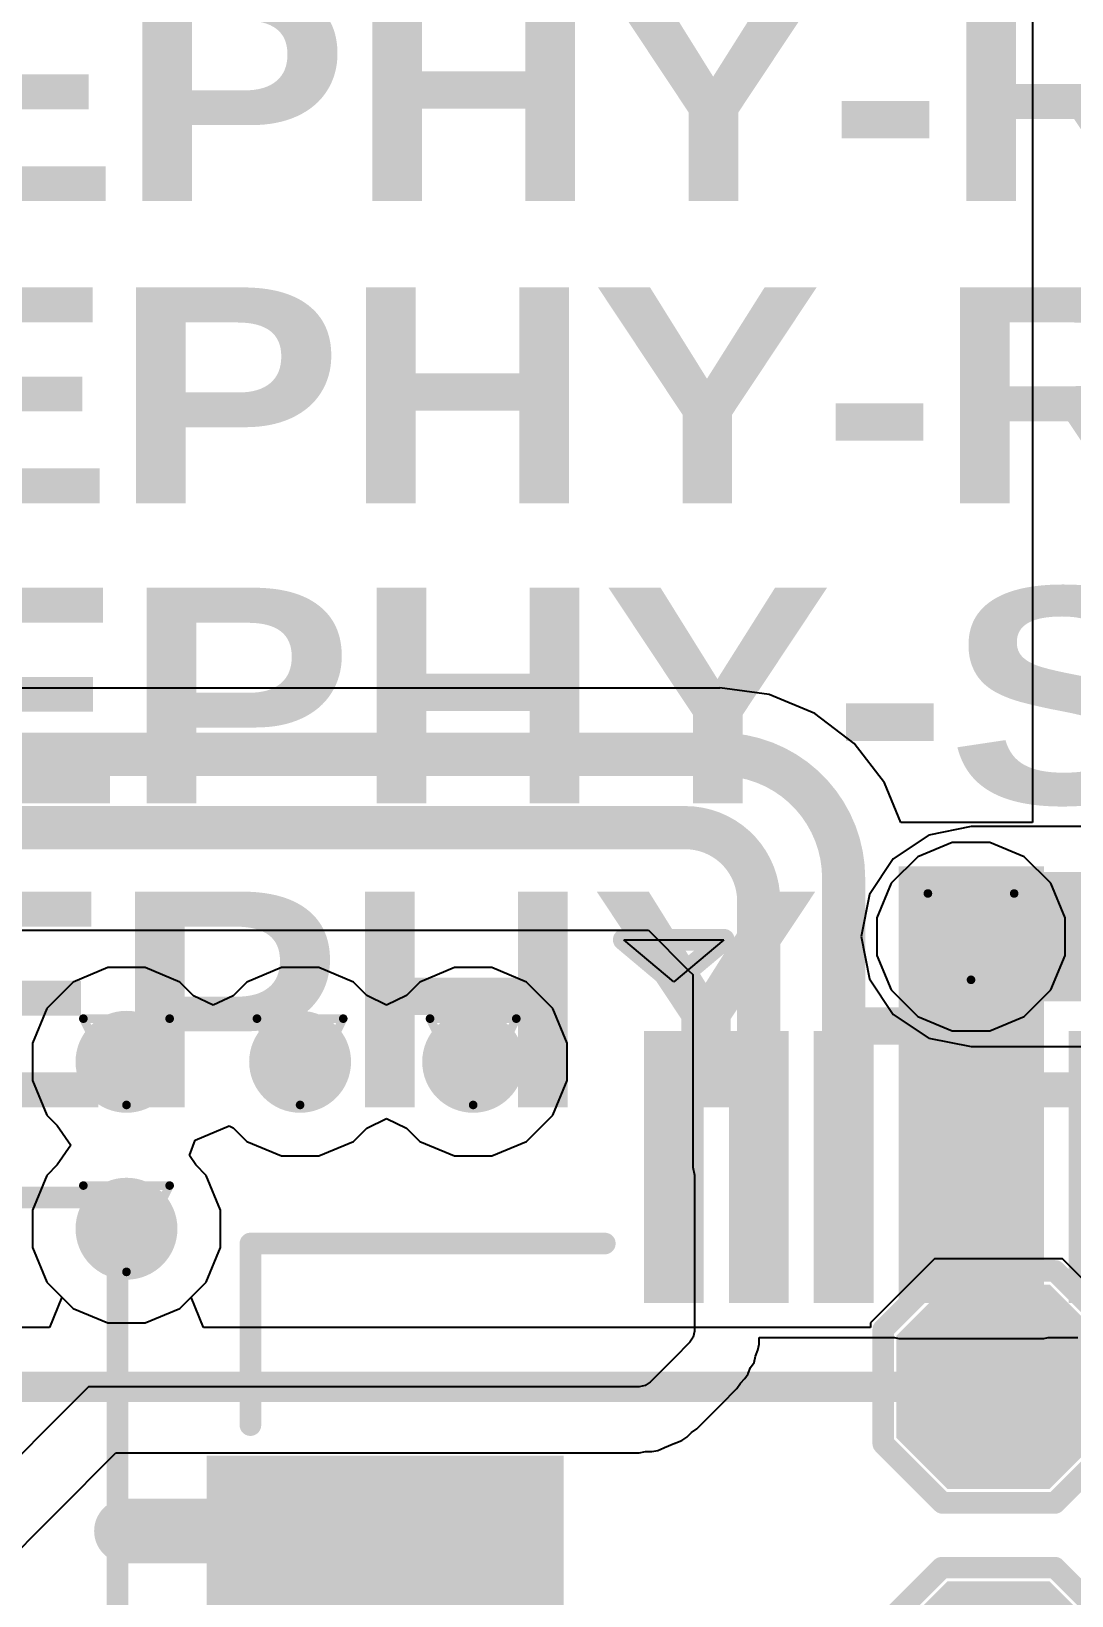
# Model space of a CAD drawing. Header units: inches. Extents: x 0 to 5359, y 0 to 5098.
# Drawn here: x 76.47 to 82.59, y 50.23 to 59.44 of the extents above; entities that cross this region are included whole.
import ezdxf

# ---------------------------------------------------------------- set-up
doc = ezdxf.new("R2010")
doc.units = ezdxf.units.IN
for name, color, linetype in [('Bottom Layer', 5, 'Continuous'), ('Bottom Overlay', 54, 'Continuous'), ('Bottom Paste', 16, 'Continuous'), ('Bottom Solder', 6, 'Continuous'), ('Drill Drawing', 1, 'Continuous'), ('Layer 1', 16, 'Continuous'), ('Layer 2', 76, 'Continuous'), ('Top Layer', 1, 'Continuous'), ('Top Overlay', 2, 'Continuous'), ('Top Paste', 8, 'Continuous'), ('Top Solder', 216, 'Continuous'), ('Via Holes', 16, 'Continuous')]:
    doc.layers.add(name, color=color, linetype=linetype)
doc.styles.add('Arial Black_Bold', font='', dxfattribs={"height": 0.2})
doc.styles.get('Arial Black_Bold').set_extended_font_data('Arial Black', bold=True)

# ---------------------------------------------------------------- blocks, each defined once
blk = doc.blocks.new('HX0_5_10P_XJH2_0_043_B_42')
at = {"layer": 'Bottom Layer'}
for points in [[(2.9499, 2.15), (4.9499, 2.15), (4.9499, 0.45), (2.9499, 0.45)], [(0.125, -0.55), (0.375, -0.55), (0.375, -2.05), (0.125, -2.05)], [(0.625, -0.55), (0.875, -0.55), (0.875, -2.05), (0.625, -2.05)], [(1.125, -0.55), (1.375, -0.55), (1.375, -2.05), (1.125, -2.05)], [(1.625, -0.55), (1.875, -0.55), (1.875, -2.05), (1.625, -2.05)], [(2.125, -0.55), (2.375, -0.55), (2.375, -2.05), (2.125, -2.05)]]:
    blk.add_hatch(color=5, dxfattribs=at).paths.add_polyline_path(points)
at = {"layer": 'Bottom Paste'}
for points in [[(2.9499, 2.15), (4.9499, 2.15), (4.9499, 0.45), (2.9499, 0.45)], [(0.125, -0.55), (0.375, -0.55), (0.375, -2.05), (0.125, -2.05)], [(0.625, -0.55), (0.875, -0.55), (0.875, -2.05), (0.625, -2.05)], [(1.125, -0.55), (1.375, -0.55), (1.375, -2.05), (1.125, -2.05)], [(1.625, -0.55), (1.875, -0.55), (1.875, -2.05), (1.625, -2.05)], [(2.125, -0.55), (2.375, -0.55), (2.375, -2.05), (2.125, -2.05)]]:
    blk.add_hatch(color=16, dxfattribs=at).paths.add_polyline_path(points)
at = {"layer": 'Bottom Solder'}
for points in [[(2.8991, 2.2008), (5.0007, 2.2008), (5.0007, 0.3992), (2.8991, 0.3992)], [(-0.4258, -0.4992), (-0.0742, -0.4992), (-0.0742, -2.1008), (-0.4258, -2.1008)], [(0.0742, -0.4992), (0.4258, -0.4992), (0.4258, -2.1008), (0.0742, -2.1008)], [(0.5742, -0.4992), (0.9258, -0.4992), (0.9258, -2.1008), (0.5742, -2.1008)], [(1.0742, -0.4992), (1.4258, -0.4992), (1.4258, -2.1008), (1.0742, -2.1008)], [(1.5742, -0.4992), (1.9258, -0.4992), (1.9258, -2.1008), (1.5742, -2.1008)], [(2.0742, -0.4992), (2.4258, -0.4992), (2.4258, -2.1008), (2.0742, -2.1008)]]:
    blk.add_hatch(color=6, dxfattribs=at).paths.add_polyline_path(points)
at = {"layer": 'Bottom Overlay'}
for points in [[(4.7429, 0.2189, 0.127, 0.127, 0), (4.7429, -0.8499, 0.127, 0.127, 0)], [(4.7429, -0.8499, 0.127, 0.127, 0), (2.6562, -0.8499, 0.127, 0.127, 0)]]:
    blk.add_lwpolyline(points, format="xyseb", dxfattribs=at)
for points in [[(4.7112, 0.2189, 0.0635, 0.0635, 1), (4.7747, 0.2189, 0.0635, 0.0635, 1)], [(2.6244, -0.8499, 0.0635, 0.0635, 1), (2.6879, -0.8499, 0.0635, 0.0635, 1)], [(4.7112, -0.8499, 0.0635, 0.0635, 1), (4.7747, -0.8499, 0.0635, 0.0635, 1)], [(4.7112, -0.8499, 0.0635, 0.0635, 1), (4.7747, -0.8499, 0.0635, 0.0635, 1)]]:
    blk.add_lwpolyline(points, format="xyseb", close=True, dxfattribs=at)
blk = doc.blocks.new('T____________0_5___65')
at = {"layer": 'Top Layer'}
blk.add_hatch(color=1, dxfattribs=at).paths.add_polyline_path([(0.25, 0.5), (-0.25, 0.5), (-0.5, 0.25), (-0.5, -0.25), (-0.25, -0.5), (0.25, -0.5), (0.5, -0.25), (0.5, 0.25)])
at = {"layer": 'Top Paste'}
blk.add_hatch(color=8, dxfattribs=at).paths.add_polyline_path([(0.25, 0.5), (-0.25, 0.5), (-0.5, 0.25), (-0.5, -0.25), (-0.25, -0.5), (0.25, -0.5), (0.5, -0.25), (0.5, 0.25)])
at = {"layer": 'Top Solder'}
blk.add_hatch(color=216, dxfattribs=at).paths.add_polyline_path([(0.3008, 0.6016), (-0.3008, 0.6016), (-0.6016, 0.3008), (-0.6016, -0.3008), (-0.3008, -0.6016), (0.3008, -0.6016), (0.6016, -0.3008), (0.6016, 0.3008)])
at = {"layer": 'Top Overlay'}
for points in [[(-0.6819, 0.3332, 0.127, 0.127, 0), (-0.3355, 0.6795, 0.127, 0.127, 0)], [(-0.3355, 0.6795, 0.127, 0.127, 0), (0.3365, 0.6795, 0.127, 0.127, 0)], [(0.6836, 0.3324, 0.127, 0.127, 0), (0.3365, 0.6795, 0.127, 0.127, 0)], [(-0.6819, -0.3341, 0.127, 0.127, 0), (-0.6819, 0.3332, 0.127, 0.127, 0)], [(0.6836, -0.3298, 0.127, 0.127, 0), (0.6836, 0.3324, 0.127, 0.127, 0)], [(-0.3374, -0.6786, 0.127, 0.127, 0), (-0.6819, -0.3341, 0.127, 0.127, 0)], [(0.3349, -0.6786, 0.127, 0.127, 0), (0.6836, -0.3298, 0.127, 0.127, 0)], [(0.3349, -0.6786, 0.127, 0.127, 0), (-0.3374, -0.6786, 0.127, 0.127, 0)]]:
    blk.add_lwpolyline(points, format="xyseb", dxfattribs=at)
for points in [[(-0.3673, 0.6795, 0.0635, 0.0635, 1), (-0.3038, 0.6795, 0.0635, 0.0635, 1)], [(-0.3673, 0.6795, 0.0635, 0.0635, 1), (-0.3038, 0.6795, 0.0635, 0.0635, 1)], [(0.3047, 0.6795, 0.0635, 0.0635, 1), (0.3682, 0.6795, 0.0635, 0.0635, 1)], [(0.3047, 0.6795, 0.0635, 0.0635, 1), (0.3682, 0.6795, 0.0635, 0.0635, 1)], [(-0.7136, 0.3332, 0.0635, 0.0635, 1), (-0.6501, 0.3332, 0.0635, 0.0635, 1)], [(-0.7136, 0.3332, 0.0635, 0.0635, 1), (-0.6501, 0.3332, 0.0635, 0.0635, 1)], [(0.6519, 0.3324, 0.0635, 0.0635, 1), (0.7154, 0.3324, 0.0635, 0.0635, 1)], [(0.6519, 0.3324, 0.0635, 0.0635, 1), (0.7154, 0.3324, 0.0635, 0.0635, 1)], [(-0.7136, -0.3341, 0.0635, 0.0635, 1), (-0.6501, -0.3341, 0.0635, 0.0635, 1)], [(-0.7136, -0.3341, 0.0635, 0.0635, 1), (-0.6501, -0.3341, 0.0635, 0.0635, 1)], [(0.6519, -0.3298, 0.0635, 0.0635, 1), (0.7154, -0.3298, 0.0635, 0.0635, 1)], [(0.6519, -0.3298, 0.0635, 0.0635, 1), (0.7154, -0.3298, 0.0635, 0.0635, 1)], [(-0.3691, -0.6786, 0.0635, 0.0635, 1), (-0.3056, -0.6786, 0.0635, 0.0635, 1)], [(-0.3691, -0.6786, 0.0635, 0.0635, 1), (-0.3056, -0.6786, 0.0635, 0.0635, 1)], [(0.3031, -0.6786, 0.0635, 0.0635, 1), (0.3666, -0.6786, 0.0635, 0.0635, 1)], [(0.3031, -0.6786, 0.0635, 0.0635, 1), (0.3666, -0.6786, 0.0635, 0.0635, 1)]]:
    blk.add_lwpolyline(points, format="xyseb", close=True, dxfattribs=at)
blk = doc.blocks.new('T____________0_5___66')
at = {"layer": 'Top Layer'}
blk.add_hatch(color=1, dxfattribs=at).paths.add_polyline_path([(0.25, 0.5), (-0.25, 0.5), (-0.5, 0.25), (-0.5, -0.25), (-0.25, -0.5), (0.25, -0.5), (0.5, -0.25), (0.5, 0.25)])
at = {"layer": 'Top Paste'}
blk.add_hatch(color=8, dxfattribs=at).paths.add_polyline_path([(0.25, 0.5), (-0.25, 0.5), (-0.5, 0.25), (-0.5, -0.25), (-0.25, -0.5), (0.25, -0.5), (0.5, -0.25), (0.5, 0.25)])
at = {"layer": 'Top Solder'}
blk.add_hatch(color=216, dxfattribs=at).paths.add_polyline_path([(0.3008, 0.6016), (-0.3008, 0.6016), (-0.6016, 0.3008), (-0.6016, -0.3008), (-0.3008, -0.6016), (0.3008, -0.6016), (0.6016, -0.3008), (0.6016, 0.3008)])
at = {"layer": 'Top Overlay'}
for points in [[(-0.6819, 0.3332, 0.127, 0.127, 0), (-0.3355, 0.6795, 0.127, 0.127, 0)], [(0.3365, 0.6795, 0.127, 0.127, 0), (-0.3355, 0.6795, 0.127, 0.127, 0)], [(0.6836, 0.3324, 0.127, 0.127, 0), (0.3365, 0.6795, 0.127, 0.127, 0)], [(-0.6819, -0.3341, 0.127, 0.127, 0), (-0.6819, 0.3332, 0.127, 0.127, 0)], [(0.6836, -0.3298, 0.127, 0.127, 0), (0.6836, 0.3324, 0.127, 0.127, 0)], [(-0.3374, -0.6786, 0.127, 0.127, 0), (-0.6819, -0.3341, 0.127, 0.127, 0)], [(0.3349, -0.6786, 0.127, 0.127, 0), (0.6836, -0.3298, 0.127, 0.127, 0)], [(0.3349, -0.6786, 0.127, 0.127, 0), (-0.3374, -0.6786, 0.127, 0.127, 0)]]:
    blk.add_lwpolyline(points, format="xyseb", dxfattribs=at)
for points in [[(-0.3673, 0.6795, 0.0635, 0.0635, 1), (-0.3038, 0.6795, 0.0635, 0.0635, 1)], [(-0.3673, 0.6795, 0.0635, 0.0635, 1), (-0.3038, 0.6795, 0.0635, 0.0635, 1)], [(0.3048, 0.6795, 0.0635, 0.0635, 1), (0.3683, 0.6795, 0.0635, 0.0635, 1)], [(0.3048, 0.6795, 0.0635, 0.0635, 1), (0.3683, 0.6795, 0.0635, 0.0635, 1)], [(-0.7136, 0.3332, 0.0635, 0.0635, 1), (-0.6501, 0.3332, 0.0635, 0.0635, 1)], [(-0.7136, 0.3332, 0.0635, 0.0635, 1), (-0.6501, 0.3332, 0.0635, 0.0635, 1)], [(0.6519, 0.3324, 0.0635, 0.0635, 1), (0.7154, 0.3324, 0.0635, 0.0635, 1)], [(0.6519, 0.3324, 0.0635, 0.0635, 1), (0.7154, 0.3324, 0.0635, 0.0635, 1)], [(-0.7136, -0.3341, 0.0635, 0.0635, 1), (-0.6501, -0.3341, 0.0635, 0.0635, 1)], [(-0.7136, -0.3341, 0.0635, 0.0635, 1), (-0.6501, -0.3341, 0.0635, 0.0635, 1)], [(0.6519, -0.3298, 0.0635, 0.0635, 1), (0.7154, -0.3298, 0.0635, 0.0635, 1)], [(0.6519, -0.3298, 0.0635, 0.0635, 1), (0.7154, -0.3298, 0.0635, 0.0635, 1)], [(-0.3691, -0.6786, 0.0635, 0.0635, 1), (-0.3056, -0.6786, 0.0635, 0.0635, 1)], [(-0.3691, -0.6786, 0.0635, 0.0635, 1), (-0.3056, -0.6786, 0.0635, 0.0635, 1)], [(0.3031, -0.6786, 0.0635, 0.0635, 1), (0.3666, -0.6786, 0.0635, 0.0635, 1)], [(0.3031, -0.6786, 0.0635, 0.0635, 1), (0.3666, -0.6786, 0.0635, 0.0635, 1)]]:
    blk.add_lwpolyline(points, format="xyseb", close=True, dxfattribs=at)

msp = doc.modelspace()

# ---------------------------------------------------------------- hatches: boundary and pattern name
at = {"layer": 'Bottom Layer'}
msp.add_hatch(color=5, dxfattribs=at).paths.add_polyline_path([(81.5741, 52.0077), (82.4288, 52.0077), (82.4288, 54.527), (81.5741, 54.527)])
h = msp.add_hatch(color=5, dxfattribs=at)
edge = h.paths.add_edge_path()
edge.add_arc((81.9992, 54.1138), 0.3, 0, 360)
h = msp.add_hatch(color=5, dxfattribs=at)
edge = h.paths.add_edge_path()
edge.add_arc((77.0266, 53.3772), 0.3, 0, 360)
h = msp.add_hatch(color=5, dxfattribs=at)
edge = h.paths.add_edge_path()
edge.add_arc((78.0488, 53.3772), 0.3, 0, 360)
h = msp.add_hatch(color=5, dxfattribs=at)
edge = h.paths.add_edge_path()
edge.add_arc((79.0678, 53.3772), 0.3, 0, 360)
h = msp.add_hatch(color=5, dxfattribs=at)
edge = h.paths.add_edge_path()
edge.add_arc((77.0266, 52.3947), 0.3, 0, 360)
at = {"layer": 'Layer 1'}
h = msp.add_hatch(color=16, dxfattribs=at)
edge = h.paths.add_edge_path()
edge.add_arc((81.9992, 54.1138), 0.3, 0, 360)
h = msp.add_hatch(color=16, dxfattribs=at)
edge = h.paths.add_edge_path()
edge.add_arc((77.0266, 53.3772), 0.3, 0, 360)
h = msp.add_hatch(color=16, dxfattribs=at)
edge = h.paths.add_edge_path()
edge.add_arc((78.0488, 53.3772), 0.3, 0, 360)
h = msp.add_hatch(color=16, dxfattribs=at)
edge = h.paths.add_edge_path()
edge.add_arc((79.0678, 53.3772), 0.3, 0, 360)
h = msp.add_hatch(color=16, dxfattribs=at)
edge = h.paths.add_edge_path()
edge.add_arc((77.0266, 52.3947), 0.3, 0, 360)
at = {"layer": 'Layer 2'}
h = msp.add_hatch(color=76, dxfattribs=at)
edge = h.paths.add_edge_path()
edge.add_arc((81.9992, 54.1138), 0.3, 0, 360)
h = msp.add_hatch(color=76, dxfattribs=at)
edge = h.paths.add_edge_path()
edge.add_arc((77.0266, 53.3772), 0.3, 0, 360)
h = msp.add_hatch(color=76, dxfattribs=at)
edge = h.paths.add_edge_path()
edge.add_arc((78.0488, 53.3772), 0.3, 0, 360)
h = msp.add_hatch(color=76, dxfattribs=at)
edge = h.paths.add_edge_path()
edge.add_arc((79.0678, 53.3772), 0.3, 0, 360)
h = msp.add_hatch(color=76, dxfattribs=at)
edge = h.paths.add_edge_path()
edge.add_arc((77.0266, 52.3947), 0.3, 0, 360)
at = {"layer": 'Top Layer'}
h = msp.add_hatch(color=1, dxfattribs=at)
edge = h.paths.add_edge_path()
edge.add_arc((81.9992, 54.1138), 0.3, 0, 360)
h = msp.add_hatch(color=1, dxfattribs=at)
edge = h.paths.add_edge_path()
edge.add_arc((77.0266, 53.3772), 0.3, 0, 360)
h = msp.add_hatch(color=1, dxfattribs=at)
edge = h.paths.add_edge_path()
edge.add_arc((78.0488, 53.3772), 0.3, 0, 360)
h = msp.add_hatch(color=1, dxfattribs=at)
edge = h.paths.add_edge_path()
edge.add_arc((79.0678, 53.3772), 0.3, 0, 360)
h = msp.add_hatch(color=1, dxfattribs=at)
edge = h.paths.add_edge_path()
edge.add_arc((77.0266, 52.3947), 0.3, 0, 360)
at = {"layer": 'Via Holes'}
h = msp.add_hatch(color=7, dxfattribs=at)
edge = h.paths.add_edge_path()
edge.add_arc((81.9992, 54.1138), 0.15, 0, 360)
h = msp.add_hatch(color=7, dxfattribs=at)
edge = h.paths.add_edge_path()
edge.add_arc((77.0266, 53.3772), 0.15, 0, 360)
h = msp.add_hatch(color=7, dxfattribs=at)
edge = h.paths.add_edge_path()
edge.add_arc((78.0488, 53.3772), 0.15, 0, 360)
h = msp.add_hatch(color=7, dxfattribs=at)
edge = h.paths.add_edge_path()
edge.add_arc((79.0678, 53.3772), 0.15, 0, 360)
h = msp.add_hatch(color=7, dxfattribs=at)
edge = h.paths.add_edge_path()
edge.add_arc((77.0266, 52.3947), 0.15, 0, 360)

# ---------------------------------------------------------------- linework, layer by layer
at = {"layer": 'Bottom Layer'}
for p, q in [((82.3607, 77.0777), (82.3607, 54.786)), ((80.5208, 55.5757), (67.9915, 55.5757)), ((80.8104, 55.5397), (80.5208, 55.5778)), ((80.5208, 55.5778), (80.5208, 55.5757)), ((81.0803, 55.4279), (80.8104, 55.5397)), ((81.312, 55.2501), (81.0803, 55.4279)), ((81.4898, 55.0183), (81.312, 55.2501)), ((81.5861, 54.786), (81.4898, 55.0183)), ((82.3607, 54.786), (81.5861, 54.786)), ((70.1118, 54.1528), (80.0992, 54.1528)), ((80.0992, 54.1528), (80.3385, 53.9135)), ((80.3385, 53.9135), (80.3607, 53.8912)), ((80.3607, 53.8912), (80.3607, 52.7577)), ((80.3607, 52.7577), (80.3702, 52.7101)), ((80.3702, 52.7101), (80.3702, 51.7919)), ((80.363, 51.7564), (80.3433, 51.7264)), ((80.3631, 51.7565), (80.363, 51.7564)), ((80.3702, 51.7919), (80.3631, 51.7565)), ((80.7512, 51.7162), (80.7512, 51.7537)), ((80.7512, 51.7537), (81.549, 51.7537)), ((81.549, 51.7537), (81.5741, 51.7487)), ((81.5741, 51.7487), (82.4288, 51.7487)), ((82.4288, 51.7487), (82.4538, 51.7537)), ((82.4538, 51.7537), (82.6282, 51.7537)), ((80.3433, 51.7264), (80.2518, 51.6336)), ((80.7295, 51.6454), (80.7441, 51.6807)), ((80.7441, 51.6807), (80.7512, 51.7162)), ((80.2518, 51.6336), (80.1097, 51.4915)), ((80.6876, 51.5429), (80.7014, 51.577)), ((80.7014, 51.577), (80.722, 51.6078)), ((80.722, 51.6078), (80.7295, 51.6454)), ((80.0797, 51.4714), (80.0444, 51.4644)), ((80.1097, 51.4915), (80.0797, 51.4714)), ((80.62, 51.4537), (80.641, 51.4857)), ((80.641, 51.4857), (80.6678, 51.5129)), ((80.6678, 51.5129), (80.6861, 51.5406)), ((80.6861, 51.5406), (80.6861, 51.5407)), ((80.6861, 51.5407), (80.6862, 51.5407)), ((80.6862, 51.5407), (80.6876, 51.5429)), ((76.8037, 51.4644), (76.6899, 51.3506)), ((80.0444, 51.4644), (76.8037, 51.4644)), ((80.5284, 51.3609), (80.62, 51.4537)), ((76.6899, 51.3506), (75.8708, 50.5315)), ((76.6899, 51.3506), (76.6899, 51.3506)), ((80.3844, 51.2168), (80.5265, 51.3589)), ((80.5265, 51.3589), (80.5273, 51.3601)), ((80.5273, 51.3601), (80.5284, 51.3609)), ((80.3255, 51.1685), (80.3525, 51.1955)), ((80.3525, 51.1955), (80.3844, 51.2168)), ((80.1555, 51.0904), (80.1908, 51.1051)), ((80.1908, 51.1051), (80.193, 51.1055)), ((80.193, 51.1055), (80.1949, 51.1067)), ((80.1949, 51.1067), (80.2561, 51.1321)), ((80.2561, 51.1321), (80.2583, 51.1326)), ((80.2583, 51.1326), (80.2602, 51.1338)), ((80.2602, 51.1338), (80.2955, 51.1484)), ((80.2955, 51.1484), (80.3255, 51.1685)), ((76.1455, 50.2568), (76.9646, 51.0759)), ((76.9646, 51.0759), (80.0444, 51.0759)), ((80.0444, 51.0759), (80.0819, 51.0834)), ((80.0819, 51.0834), (80.1201, 51.0834)), ((80.1201, 51.0834), (80.1555, 51.0904))]:
    msp.add_line(p, q, dxfattribs=at)
for points in [[(67.9915, 55.1872, 0.254, 0.254, 0), (80.5208, 55.1872, 0.254, 0.254, 0)], [(80.5208, 55.1872, 0.254, 0.254, -0.414214), (81.2492, 54.4588, 0.254, 0.254, 0)], [(67.9915, 54.7554, 0.254, 0.254, 0), (80.316, 54.7554, 0.254, 0.254, 0)], [(80.316, 54.7554, 0.254, 0.254, -0.414214), (80.7492, 54.3223, 0.254, 0.254, 0)], [(81.2492, 52.7577, 0.254, 0.254, 0), (81.2492, 54.4588, 0.254, 0.254, 0)], [(80.7492, 52.7577, 0.254, 0.254, 0), (80.7492, 54.3223, 0.254, 0.254, 0)], [(77.0266, 50.6156, 0.381, 0.381, 0), (78.0914, 50.6156, 0.381, 0.381, 0)], [(78.0914, 50.6156, 0.381, 0.381, 0), (78.5493, 50.1576, 0.381, 0.381, 0)]]:
    msp.add_lwpolyline(points, format="xyseb", dxfattribs=at)
for points in [[(80.4573, 55.1872, 0.127, 0.127, 1), (80.5843, 55.1872, 0.127, 0.127, 1)], [(80.4573, 55.1872, 0.127, 0.127, 1), (80.5843, 55.1872, 0.127, 0.127, 1)], [(80.2525, 54.7554, 0.127, 0.127, 1), (80.3795, 54.7554, 0.127, 0.127, 1)], [(80.2525, 54.7554, 0.127, 0.127, 1), (80.3795, 54.7554, 0.127, 0.127, 1)], [(81.1857, 54.4588, 0.127, 0.127, 1), (81.3127, 54.4588, 0.127, 0.127, 1)], [(81.1857, 54.4588, 0.127, 0.127, 1), (81.3127, 54.4588, 0.127, 0.127, 1)], [(80.6857, 54.3223, 0.127, 0.127, 1), (80.8127, 54.3223, 0.127, 0.127, 1)], [(80.6857, 54.3223, 0.127, 0.127, 1), (80.8127, 54.3223, 0.127, 0.127, 1)], [(80.6857, 52.7577, 0.127, 0.127, 1), (80.8127, 52.7577, 0.127, 0.127, 1)], [(81.1857, 52.7577, 0.127, 0.127, 1), (81.3127, 52.7577, 0.127, 0.127, 1)], [(76.9313, 50.6156, 0.1905, 0.1905, 1), (77.1218, 50.6156, 0.1905, 0.1905, 1)], [(77.9961, 50.6156, 0.1905, 0.1905, 1), (78.1866, 50.6156, 0.1905, 0.1905, 1)], [(77.9961, 50.6156, 0.1905, 0.1905, 1), (78.1866, 50.6156, 0.1905, 0.1905, 1)], [(78.454, 50.1576, 0.1905, 0.1905, 1), (78.6445, 50.1576, 0.1905, 0.1905, 1)]]:
    msp.add_lwpolyline(points, format="xyseb", close=True, dxfattribs=at)
at = {"layer": 'Bottom Overlay'}
for p, q in [((80.2492, 53.848), (79.9543, 54.0956)), ((79.9543, 54.0956), (80.5441, 54.0956)), ((80.5441, 54.0956), (80.2492, 53.848))]:
    msp.add_line(p, q, dxfattribs=at)
for points in [[(79.9543, 54.0956, 0.127, 0.127, 0), (80.5441, 54.0956, 0.127, 0.127, 0)], [(79.9543, 54.0956, 0.127, 0.127, 0), (80.2492, 53.848, 0.127, 0.127, 0)], [(80.2492, 53.848, 0.127, 0.127, 0), (80.5441, 54.0956, 0.127, 0.127, 0)]]:
    msp.add_lwpolyline(points, format="xyseb", dxfattribs=at)
for points in [[(79.9225, 54.0956, 0.0635, 0.0635, 1), (79.986, 54.0956, 0.0635, 0.0635, 1)], [(79.9225, 54.0956, 0.0635, 0.0635, 1), (79.986, 54.0956, 0.0635, 0.0635, 1)], [(80.5124, 54.0956, 0.0635, 0.0635, 1), (80.5759, 54.0956, 0.0635, 0.0635, 1)], [(80.5124, 54.0956, 0.0635, 0.0635, 1), (80.5759, 54.0956, 0.0635, 0.0635, 1)], [(80.2174, 53.848, 0.0635, 0.0635, 1), (80.2809, 53.848, 0.0635, 0.0635, 1)], [(80.2174, 53.848, 0.0635, 0.0635, 1), (80.2809, 53.848, 0.0635, 0.0635, 1)]]:
    msp.add_lwpolyline(points, format="xyseb", close=True, dxfattribs=at)
at = {"layer": 'Drill Drawing'}
for points in [[(81.7452, 54.3678, 0.0508, 0.0508, 0), (82.2532, 54.3678, 0.0508, 0.0508, 0)], [(81.7452, 54.3678, 0.0508, 0.0508, 0), (81.9992, 53.8598, 0.0508, 0.0508, 0)], [(81.9992, 53.8598, 0.0508, 0.0508, 0), (82.2532, 54.3678, 0.0508, 0.0508, 0)], [(76.7726, 53.6312, 0.0508, 0.0508, 0), (77.2806, 53.6312, 0.0508, 0.0508, 0)], [(76.7726, 53.6312, 0.0508, 0.0508, 0), (77.0266, 53.1232, 0.0508, 0.0508, 0)], [(77.0266, 53.1232, 0.0508, 0.0508, 0), (77.2806, 53.6312, 0.0508, 0.0508, 0)], [(77.7948, 53.6312, 0.0508, 0.0508, 0), (78.3028, 53.6312, 0.0508, 0.0508, 0)], [(77.7948, 53.6312, 0.0508, 0.0508, 0), (78.0488, 53.1232, 0.0508, 0.0508, 0)], [(78.0488, 53.1232, 0.0508, 0.0508, 0), (78.3028, 53.6312, 0.0508, 0.0508, 0)], [(78.8138, 53.6312, 0.0508, 0.0508, 0), (79.3218, 53.6312, 0.0508, 0.0508, 0)], [(78.8138, 53.6312, 0.0508, 0.0508, 0), (79.0678, 53.1232, 0.0508, 0.0508, 0)], [(79.0678, 53.1232, 0.0508, 0.0508, 0), (79.3218, 53.6312, 0.0508, 0.0508, 0)], [(76.7726, 52.6487, 0.0508, 0.0508, 0), (77.2806, 52.6487, 0.0508, 0.0508, 0)], [(76.7726, 52.6487, 0.0508, 0.0508, 0), (77.0266, 52.1407, 0.0508, 0.0508, 0)], [(77.0266, 52.1407, 0.0508, 0.0508, 0), (77.2806, 52.6487, 0.0508, 0.0508, 0)]]:
    msp.add_lwpolyline(points, format="xyseb", dxfattribs=at)
for points in [[(81.7325, 54.3678, 0.0254, 0.0254, 1), (81.7579, 54.3678, 0.0254, 0.0254, 1)], [(81.7325, 54.3678, 0.0254, 0.0254, 1), (81.7579, 54.3678, 0.0254, 0.0254, 1)], [(82.2405, 54.3678, 0.0254, 0.0254, 1), (82.2659, 54.3678, 0.0254, 0.0254, 1)], [(82.2405, 54.3678, 0.0254, 0.0254, 1), (82.2659, 54.3678, 0.0254, 0.0254, 1)], [(81.9865, 53.8598, 0.0254, 0.0254, 1), (82.0119, 53.8598, 0.0254, 0.0254, 1)], [(81.9865, 53.8598, 0.0254, 0.0254, 1), (82.0119, 53.8598, 0.0254, 0.0254, 1)], [(76.7599, 53.6312, 0.0254, 0.0254, 1), (76.7853, 53.6312, 0.0254, 0.0254, 1)], [(76.7599, 53.6312, 0.0254, 0.0254, 1), (76.7853, 53.6312, 0.0254, 0.0254, 1)], [(77.2679, 53.6312, 0.0254, 0.0254, 1), (77.2933, 53.6312, 0.0254, 0.0254, 1)], [(77.2679, 53.6312, 0.0254, 0.0254, 1), (77.2933, 53.6312, 0.0254, 0.0254, 1)], [(77.7821, 53.6312, 0.0254, 0.0254, 1), (77.8075, 53.6312, 0.0254, 0.0254, 1)], [(77.7821, 53.6312, 0.0254, 0.0254, 1), (77.8075, 53.6312, 0.0254, 0.0254, 1)], [(78.2901, 53.6312, 0.0254, 0.0254, 1), (78.3155, 53.6312, 0.0254, 0.0254, 1)], [(78.2901, 53.6312, 0.0254, 0.0254, 1), (78.3155, 53.6312, 0.0254, 0.0254, 1)], [(78.8011, 53.6312, 0.0254, 0.0254, 1), (78.8265, 53.6312, 0.0254, 0.0254, 1)], [(78.8011, 53.6312, 0.0254, 0.0254, 1), (78.8265, 53.6312, 0.0254, 0.0254, 1)], [(79.3091, 53.6312, 0.0254, 0.0254, 1), (79.3345, 53.6312, 0.0254, 0.0254, 1)], [(79.3091, 53.6312, 0.0254, 0.0254, 1), (79.3345, 53.6312, 0.0254, 0.0254, 1)], [(77.0139, 53.1232, 0.0254, 0.0254, 1), (77.0393, 53.1232, 0.0254, 0.0254, 1)], [(77.0139, 53.1232, 0.0254, 0.0254, 1), (77.0393, 53.1232, 0.0254, 0.0254, 1)], [(78.0361, 53.1232, 0.0254, 0.0254, 1), (78.0615, 53.1232, 0.0254, 0.0254, 1)], [(78.0361, 53.1232, 0.0254, 0.0254, 1), (78.0615, 53.1232, 0.0254, 0.0254, 1)], [(79.0551, 53.1232, 0.0254, 0.0254, 1), (79.0805, 53.1232, 0.0254, 0.0254, 1)], [(79.0551, 53.1232, 0.0254, 0.0254, 1), (79.0805, 53.1232, 0.0254, 0.0254, 1)], [(76.7599, 52.6487, 0.0254, 0.0254, 1), (76.7853, 52.6487, 0.0254, 0.0254, 1)], [(76.7599, 52.6487, 0.0254, 0.0254, 1), (76.7853, 52.6487, 0.0254, 0.0254, 1)], [(77.2679, 52.6487, 0.0254, 0.0254, 1), (77.2933, 52.6487, 0.0254, 0.0254, 1)], [(77.2679, 52.6487, 0.0254, 0.0254, 1), (77.2933, 52.6487, 0.0254, 0.0254, 1)], [(77.0139, 52.1407, 0.0254, 0.0254, 1), (77.0393, 52.1407, 0.0254, 0.0254, 1)], [(77.0139, 52.1407, 0.0254, 0.0254, 1), (77.0393, 52.1407, 0.0254, 0.0254, 1)]]:
    msp.add_lwpolyline(points, format="xyseb", close=True, dxfattribs=at)
at = {"layer": 'Layer 1'}
for p, q in [((81.889, 54.6678), (81.6854, 54.5835)), ((82.1094, 54.6678), (81.889, 54.6678)), ((82.313, 54.5835), (82.1094, 54.6678)), ((81.6854, 54.5835), (81.5295, 54.4276)), ((82.4689, 54.4276), (82.313, 54.5835)), ((81.5295, 54.4276), (81.4452, 54.224)), ((82.5532, 54.224), (82.4689, 54.4276)), ((81.4452, 54.224), (81.4452, 54.0036)), ((82.5532, 54.0036), (82.5532, 54.224)), ((81.4452, 54.0036), (81.5295, 53.8)), ((82.4689, 53.8), (82.5532, 54.0036)), ((76.9164, 53.9312), (76.7127, 53.8468)), ((77.1367, 53.9312), (76.9164, 53.9312)), ((77.3404, 53.8468), (77.1367, 53.9312)), ((77.9386, 53.9312), (77.7349, 53.8468)), ((78.1589, 53.9312), (77.9386, 53.9312)), ((78.3626, 53.8468), (78.1589, 53.9312)), ((78.9576, 53.9312), (78.7539, 53.8468)), ((79.1779, 53.9312), (78.9576, 53.9312)), ((79.3816, 53.8468), (79.1779, 53.9312)), ((76.7127, 53.8468), (76.5569, 53.691)), ((77.4215, 53.7657), (77.3404, 53.8468)), ((77.7349, 53.8468), (77.6538, 53.7657)), ((78.4421, 53.7673), (78.3626, 53.8468)), ((78.7539, 53.8468), (78.6744, 53.7673)), ((79.5374, 53.691), (79.3816, 53.8468)), ((81.5295, 53.8), (81.6854, 53.6442)), ((82.313, 53.6442), (82.4689, 53.8)), ((76.5569, 53.691), (76.4726, 53.4874)), ((77.5377, 53.7106), (77.4215, 53.7657)), ((77.6538, 53.7657), (77.5377, 53.7106)), ((78.5583, 53.7105), (78.4421, 53.7673)), ((78.6744, 53.7673), (78.5583, 53.7105)), ((79.6218, 53.4874), (79.5374, 53.691)), ((81.6854, 53.6442), (81.889, 53.5598)), ((82.1094, 53.5598), (82.313, 53.6442)), ((81.889, 53.5598), (82.1094, 53.5598)), ((76.4726, 53.4874), (76.4726, 53.267)), ((79.6218, 53.267), (79.6218, 53.4874)), ((76.4726, 53.267), (76.5569, 53.0634)), ((79.5374, 53.0634), (79.6218, 53.267)), ((76.5569, 53.0634), (76.6182, 53.0021)), ((78.4421, 52.987), (78.5583, 53.0439)), ((78.5583, 53.0439), (78.6744, 52.987)), ((79.3816, 52.9075), (79.5374, 53.0634)), ((76.6182, 53.0021), (76.6979, 52.8859)), ((77.431, 52.9168), (77.6307, 52.9996)), ((77.6307, 52.9996), (77.6538, 52.9886)), ((77.6538, 52.9886), (77.7349, 52.9075)), ((78.3626, 52.9075), (78.4421, 52.987)), ((78.6744, 52.987), (78.7539, 52.9075)), ((76.6979, 52.8859), (76.6182, 52.7698)), ((77.3966, 52.8256), (77.431, 52.9168)), ((77.7349, 52.9075), (77.9386, 52.8232)), ((78.1589, 52.8232), (78.3626, 52.9075)), ((78.7539, 52.9075), (78.9576, 52.8232)), ((79.1779, 52.8232), (79.3816, 52.9075)), ((76.6182, 52.7698), (76.5569, 52.7085)), ((77.4349, 52.7698), (77.3966, 52.8256)), ((77.4962, 52.7085), (77.4349, 52.7698)), ((77.9386, 52.8232), (78.1589, 52.8232)), ((78.9576, 52.8232), (79.1779, 52.8232)), ((76.5569, 52.7085), (76.4726, 52.5049)), ((77.5806, 52.5049), (77.4962, 52.7085)), ((76.4726, 52.5049), (76.4726, 52.2845)), ((77.5806, 52.2845), (77.5806, 52.5049)), ((76.4726, 52.2845), (76.5569, 52.0809)), ((77.4962, 52.0809), (77.5806, 52.2845)), ((76.5569, 52.0809), (76.7127, 51.925)), ((77.3404, 51.925), (77.4962, 52.0809)), ((76.7127, 51.925), (76.9164, 51.8407)), ((76.9164, 51.8407), (77.1367, 51.8407)), ((77.1367, 51.8407), (77.3404, 51.925))]:
    msp.add_line(p, q, dxfattribs=at)
at = {"layer": 'Layer 2'}
for p, q in [((81.889, 54.6678), (81.6854, 54.5835)), ((82.1094, 54.6678), (81.889, 54.6678)), ((82.313, 54.5835), (82.1094, 54.6678)), ((81.6854, 54.5835), (81.5295, 54.4276)), ((82.4689, 54.4276), (82.313, 54.5835)), ((81.5295, 54.4276), (81.4452, 54.224)), ((82.5532, 54.224), (82.4689, 54.4276)), ((81.4452, 54.224), (81.4452, 54.0036)), ((82.5532, 54.0036), (82.5532, 54.224)), ((81.4452, 54.0036), (81.5295, 53.8)), ((82.4689, 53.8), (82.5532, 54.0036)), ((81.5295, 53.8), (81.6854, 53.6442)), ((82.313, 53.6442), (82.4689, 53.8)), ((81.6854, 53.6442), (81.889, 53.5598)), ((82.1094, 53.5598), (82.313, 53.6442)), ((81.889, 53.5598), (82.1094, 53.5598))]:
    msp.add_line(p, q, dxfattribs=at)
at = {"layer": 'Top Layer'}
for p, q in [((81.7514, 54.712), (81.5414, 54.5716)), ((81.9992, 54.7613), (81.7514, 54.712)), ((84.4992, 54.7613), (81.9992, 54.7613)), ((81.5414, 54.5716), (81.401, 54.3616)), ((81.401, 54.3616), (81.3518, 54.1138)), ((81.3518, 54.1138), (81.401, 53.8661)), ((76.9164, 53.9312), (76.7127, 53.8468)), ((77.1367, 53.9312), (76.9164, 53.9312)), ((77.3404, 53.8468), (77.1367, 53.9312)), ((77.9386, 53.9312), (77.7349, 53.8468)), ((78.1589, 53.9312), (77.9386, 53.9312)), ((78.3626, 53.8468), (78.1589, 53.9312)), ((78.9576, 53.9312), (78.7539, 53.8468)), ((79.1779, 53.9312), (78.9576, 53.9312)), ((79.3816, 53.8468), (79.1779, 53.9312)), ((81.401, 53.8661), (81.5414, 53.656)), ((76.7127, 53.8468), (76.5569, 53.691)), ((77.4215, 53.7657), (77.3404, 53.8468)), ((77.7349, 53.8468), (77.6538, 53.7657)), ((78.4421, 53.7673), (78.3626, 53.8468)), ((78.7539, 53.8468), (78.6744, 53.7673)), ((79.5374, 53.691), (79.3816, 53.8468)), ((76.5569, 53.691), (76.4726, 53.4874)), ((77.5377, 53.7106), (77.4215, 53.7657)), ((77.6538, 53.7657), (77.5377, 53.7106)), ((78.5583, 53.7105), (78.4421, 53.7673)), ((78.6744, 53.7673), (78.5583, 53.7105)), ((79.6218, 53.4874), (79.5374, 53.691)), ((81.5414, 53.656), (81.7514, 53.5157)), ((81.7514, 53.5157), (81.9992, 53.4664)), ((76.4726, 53.4874), (76.4726, 53.267)), ((79.6218, 53.267), (79.6218, 53.4874)), ((81.9992, 53.4664), (84.4992, 53.4664)), ((76.4726, 53.267), (76.5569, 53.0634)), ((79.5374, 53.0634), (79.6218, 53.267)), ((76.5569, 53.0634), (76.6182, 53.0021)), ((78.4421, 52.987), (78.5583, 53.0439)), ((78.5583, 53.0439), (78.6744, 52.987)), ((79.3816, 52.9075), (79.5374, 53.0634)), ((76.6182, 53.0021), (76.6979, 52.8859)), ((77.431, 52.9168), (77.6307, 52.9996)), ((77.6307, 52.9996), (77.6538, 52.9886)), ((77.6538, 52.9886), (77.7349, 52.9075)), ((78.3626, 52.9075), (78.4421, 52.987)), ((78.6744, 52.987), (78.7539, 52.9075)), ((76.6979, 52.8859), (76.6182, 52.7698)), ((77.3966, 52.8256), (77.431, 52.9168)), ((77.7349, 52.9075), (77.9386, 52.8232)), ((78.1589, 52.8232), (78.3626, 52.9075)), ((78.7539, 52.9075), (78.9576, 52.8232)), ((79.1779, 52.8232), (79.3816, 52.9075)), ((76.6182, 52.7698), (76.5569, 52.7085)), ((77.4349, 52.7698), (77.3966, 52.8256)), ((77.4962, 52.7085), (77.4349, 52.7698)), ((77.9386, 52.8232), (78.1589, 52.8232)), ((78.9576, 52.8232), (79.1779, 52.8232)), ((76.5569, 52.7085), (76.4726, 52.5049)), ((77.5806, 52.5049), (77.4962, 52.7085)), ((76.4726, 52.5049), (76.4726, 52.2845)), ((77.5806, 52.2845), (77.5806, 52.5049)), ((76.4726, 52.2845), (76.5569, 52.0809)), ((77.4962, 52.0809), (77.5806, 52.2845)), ((81.784, 52.2184), (81.407, 51.8414)), ((82.538, 52.2184), (81.784, 52.2184)), ((82.915, 51.8414), (82.538, 52.2184)), ((76.5569, 52.0809), (76.6459, 51.9918)), ((77.4072, 51.9918), (77.4962, 52.0809)), ((76.6459, 51.9918), (76.5723, 51.814)), ((77.4808, 51.814), (77.4072, 51.9918)), ((81.407, 51.8414), (81.407, 51.814)), ((76.5723, 51.814), (76.3215, 51.814)), ((81.407, 51.814), (77.4808, 51.814))]:
    msp.add_line(p, q, dxfattribs=at)
for points in [[(81.9992, 54.1138, 0.762, 0.762, 0), (84.4992, 54.1138, 0.762, 0.762, 0)], [(73.7447, 51.4644, 0.1778, 0.1778, 0), (82.161, 51.4644, 0.1778, 0.1778, 0)]]:
    msp.add_lwpolyline(points, format="xyseb", dxfattribs=at)
for points in [[(81.8087, 54.1138, 0.381, 0.381, 1), (82.1897, 54.1138, 0.381, 0.381, 1)], [(82.1166, 51.4644, 0.0889, 0.0889, 1), (82.2055, 51.4644, 0.0889, 0.0889, 1)]]:
    msp.add_lwpolyline(points, format="xyseb", close=True, dxfattribs=at)
at = {"layer": 'Top Overlay'}
for points in [[(73.5043, 52.578, 0.127, 0.127, 0), (76.9742, 52.578, 0.127, 0.127, 0)], [(76.9742, 47.3862, 0.127, 0.127, 0), (76.9742, 52.578, 0.127, 0.127, 0)]]:
    msp.add_lwpolyline(points, format="xyseb", dxfattribs=at)
msp.add_lwpolyline([(76.9424, 52.578, 0.0635, 0.0635, 1), (77.0059, 52.578, 0.0635, 0.0635, 1)], format="xyseb", close=True, dxfattribs=at)
msp.add_lwpolyline([(76.9424, 52.578, 0.0635, 0.0635, 1), (77.0059, 52.578, 0.0635, 0.0635, 1)], format="xyseb", close=True, dxfattribs=at)

# ---------------------------------------------------------------- block references
for name, p, rotation in [('HX0_5_10P_XJH2_0_043_B_42', (82.4992, 51.4577), 180), ('T____________0_5___65', (82.161, 51.4644), 270), ('T____________0_5___66', (82.161, 49.7177), 270)]:
    msp.add_blockref(name, p, dxfattribs=dict(rotation=rotation))

# ---------------------------------------------------------------- texts
at = {"layer": 'Top Overlay', "style": 'Arial Black_Bold'}
for s, p in [('EPHY-RXP', (75.6295, 58.4429)), ('EPHY-RXN', (75.5931, 56.6649)), ('EPHY-SPD', (75.6548, 54.8975)), ('EPHY-LNK', (75.5855, 53.1089))]:
    msp.add_text(s, height=1.27, dxfattribs=at).set_placement(p)

doc.saveas('drawing.dxf')
